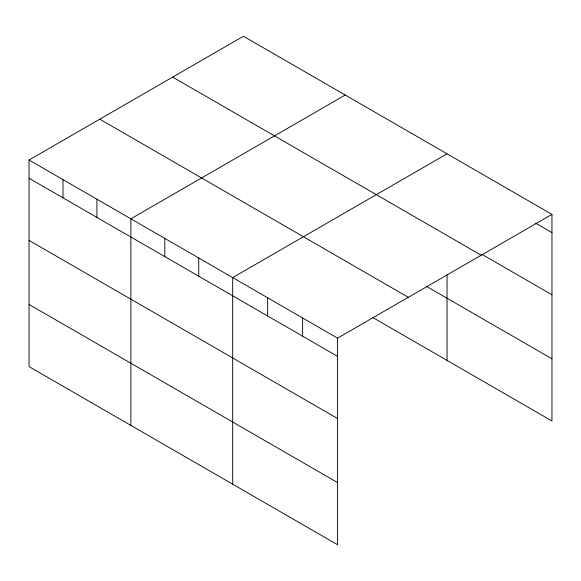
<?xml version="1.0" encoding="UTF-8"?>
<svg xmlns="http://www.w3.org/2000/svg" width="581" height="581" viewBox="0 0 581 581"><rect width="100%" height="100%" fill="white"/><g stroke="black" fill="none" stroke-linecap="round" stroke-linejoin="round"><path stroke-width="0.87" d="M337.576 418.523L337.576 338.149L29.05 160.022L29.05 366.618L337.576 544.746L337.576 418.523L29.05 240.403M373.009 317.662L551.95 420.978L551.95 214.382L243.424 36.254L29.05 160.022M345.237 95.037L130.863 218.805L130.863 425.401M447.05 153.82L232.676 277.587L232.676 484.184M337.576 338.149L551.95 214.382M535.631 223.169L551.95 232.589M482.019 254.384L551.95 294.756M172.68 77.099L481.206 255.226M426.229 286.222L551.95 358.811M99.794 119.185L408.32 297.305M29.05 178.236L337.576 356.364M29.05 304.451L337.576 482.579M447.05 274.791L447.05 360.409M302.607 317.96L302.607 336.174M267.645 297.777L267.645 315.984M198.738 257.993L198.738 276.207M164.801 238.399L164.801 256.613M96.925 199.21L96.925 217.425M62.988 179.616L62.988 197.83"/></g></svg>
